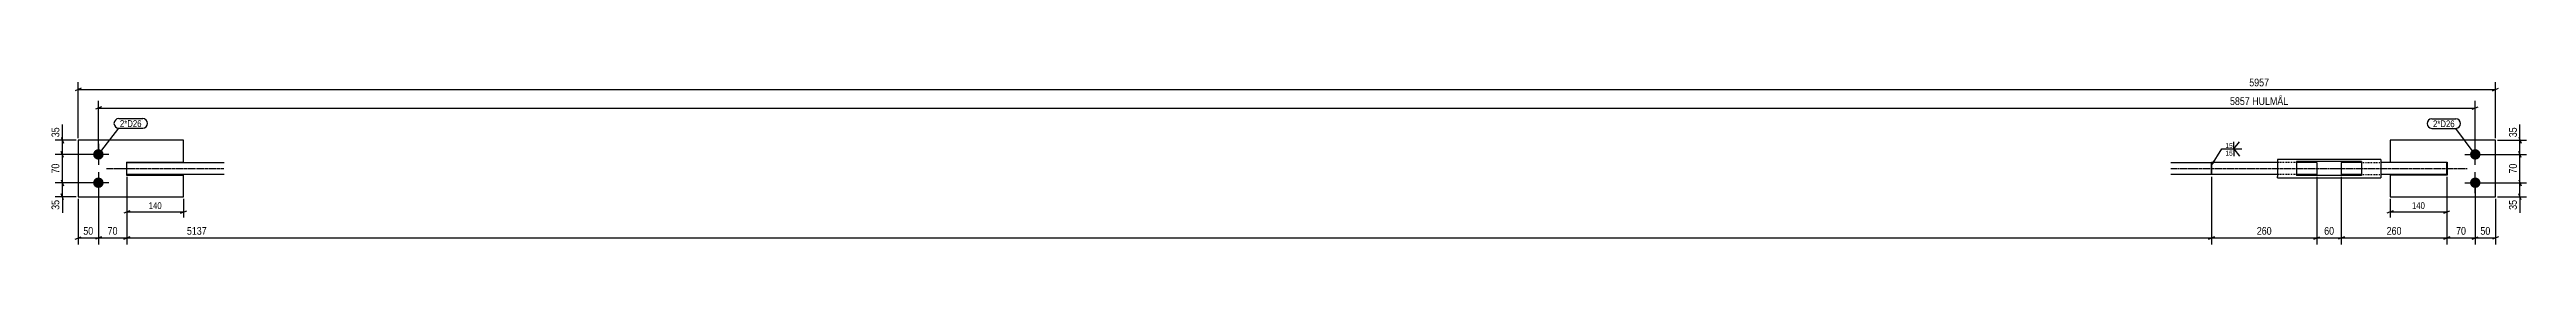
# Model space of a CAD drawing. Header units: millimetres. Extents: x 8 to 18416, y 12 to 427.
# Drawn here: x 8 to 6111, y 12 to 427 of the extents above; entities that cross this region are included whole.
import ezdxf

# ---------------------------------------------------------------- set-up
doc = ezdxf.new("R2010")
doc.units = ezdxf.units.MM
doc.linetypes.add('DXK_LINE_DOT2', pattern=[3.9198, 1.9599, -1.9599])
doc.linetypes.add('DXK_LINE_DOT3', pattern=[5.9187, 2.979, -0.9799, 0.9799, -0.9799])
for name, color, linetype in [('MÅLSÆTNING', 7, 'Continuous'), ('STÅL', 7, 'Continuous'), ('TEKST', 7, 'Continuous')]:
    doc.layers.add(name, color=color, linetype=linetype)
doc.styles.add('Arial Narrow', font='ARIALN.TTF', dxfattribs={"height": 0.2})

msp = doc.modelspace()

# ---------------------------------------------------------------- hatches: boundary and pattern name
at = {"layer": 'STÅL', "linetype": 'Continuous'}
for points in [[(128.4, 221.3, -1), (128.4, 247.3, -1)], [(5985, 247.3, -1), (5985, 221.3, -1)], [(128.4, 151.3, -1), (128.4, 177.3, -1)], [(5985, 177.3, -1), (5985, 151.3, -1)]]:
    msp.add_hatch(color=96, dxfattribs=at).paths.add_polyline_path(points)

# ---------------------------------------------------------------- linework, layer by layer
at = {"layer": 'MÅLSÆTNING', "color": 7, "linetype": 'Continuous'}
for p, q in [((85.9, 397.8), (70.9, 391.8)), ((78.4, 274.3), (78.4, 412.6)), ((128.4, 239.3), (128.4, 366.5)), ((5985, 239.3), (5985, 366.5)), ((6027.5, 391.8), (6042.5, 397.8)), ((135.9, 351.8), (120.9, 345.8)), ((128.4, 348.8), (5985, 348.8)), ((5977.5, 345.8), (5992.5, 351.8)), ((73.4, 269.3), (22, 269.3)), ((36.8, 276.8), (42.8, 261.8)), ((39.8, 234.3), (39.8, 269.3)), ((6040, 269.3), (6111.2, 269.3)), ((6092.2, 276.8), (6098.2, 261.8)), ((6095.2, 234.3), (6095.2, 269.3)), ((123.4, 234.3), (22, 234.3)), ((123.4, 234.3), (22, 234.3)), ((42.8, 226.8), (36.8, 241.8)), ((42.8, 226.8), (36.8, 241.8)), ((39.8, 164.3), (39.8, 234.3)), ((5990, 234.3), (6111.2, 234.3)), ((5990, 234.3), (6111.2, 234.3)), ((6098.2, 226.8), (6092.2, 241.8)), ((6098.2, 226.8), (6092.2, 241.8)), ((6095.2, 164.3), (6095.2, 234.3)), ((123.4, 164.3), (22, 164.3)), ((73.4, 129.3), (22, 129.3)), ((36.8, 171.8), (42.8, 156.8)), ((42.8, 121.8), (36.8, 136.8)), ((78.4, 124.3), (78.4, 12)), ((128.4, 159.3), (128.4, 12)), ((198.4, 179.3), (198.4, 78.1)), ((198.4, 179.3), (198.4, 12)), ((338.4, 124.3), (338.4, 78.1)), ((5335, 179.3), (5335, 12)), ((5335, 179.3), (5335, 12)), ((5595, 179.3), (5595, 12)), ((5595, 179.3), (5595, 12)), ((5655, 179.3), (5655, 12)), ((5655, 179.3), (5655, 12)), ((5915, 179.3), (5915, 12)), ((5915, 179.3), (5915, 12)), ((5985, 159.3), (5985, 12)), ((5990, 164.3), (6111.2, 164.3)), ((6040, 129.3), (6111.2, 129.3)), ((6092.2, 171.8), (6098.2, 156.8)), ((6098.2, 121.8), (6092.2, 136.8)), ((205.9, 95.1), (190.9, 89.1)), ((198.4, 92.1), (338.4, 92.1)), ((330.9, 89.1), (345.9, 95.1)), ((5775, 92.1), (5915, 92.1)), ((70.9, 25), (85.9, 31)), ((135.9, 31), (120.9, 25)), ((128.4, 28), (198.4, 28)), ((190.9, 25), (205.9, 31)), ((5342.5, 31), (5327.5, 25)), ((5327.5, 25), (5342.5, 31)), ((5335, 28), (5595, 28)), ((5587.5, 25), (5602.5, 31)), ((5587.5, 25), (5602.5, 31)), ((5595, 28), (5655, 28)), ((5662.5, 31), (5647.5, 25)), ((5662.5, 31), (5647.5, 25)), ((5655, 28), (5915, 28)), ((5907.5, 25), (5922.5, 31)), ((5922.5, 31), (5907.5, 25)), ((5977.5, 25), (5992.5, 31)), ((5985, 28), (6035, 28)), ((6042.5, 31), (6027.5, 25))]:
    msp.add_line(p, q, dxfattribs=at)
at = {"layer": 'STÅL', "color": 2, "linetype": 'Continuous'}
for p, q in [((338.4, 269.3), (78.4, 269.3)), ((78.4, 269.3), (78.4, 129.3)), ((338.4, 215.3), (338.4, 269.3)), ((6035, 269.3), (5775, 269.3)), ((5775, 269.3), (5775, 215.3)), ((6035, 129.3), (6035, 269.3)), ((197.4, 215.3), (338.4, 215.3)), ((197.4, 215.3), (197.4, 183.3)), ((197.4, 183.3), (338.4, 183.3)), ((198.4, 214.3), (438.4, 214.3)), ((198.4, 184.3), (198.4, 214.3)), ((438.4, 184.3), (198.4, 184.3)), ((338.4, 129.3), (338.4, 183.3)), ((5235, 214.3), (5335, 214.3)), ((5335, 184.3), (5235, 184.3)), ((5497.5, 214.3), (5335, 214.3)), ((5335, 184.3), (5335, 214.3)), ((5335, 214.3), (5335, 184.3)), ((5497.5, 184.3), (5335, 184.3)), ((5752.5, 221.8), (5497.5, 221.8)), ((5497.5, 221.8), (5497.5, 179.8)), ((5705, 216.8), (5545, 216.8)), ((5545, 216.8), (5545, 181.8)), ((5595, 214.3), (5545, 214.3)), ((5595, 184.3), (5545, 184.3)), ((5595, 214.3), (5595, 184.3)), ((5705, 214.3), (5655, 214.3)), ((5655, 214.3), (5655, 199.3)), ((5655, 199.3), (5655, 184.3)), ((5705, 184.3), (5655, 184.3)), ((5705, 216.8), (5705, 181.8)), ((5752.5, 221.8), (5752.5, 176.8)), ((5915, 214.3), (5752.5, 214.3)), ((5915, 184.3), (5752.5, 184.3)), ((5775, 215.3), (5916, 215.3)), ((5916, 183.3), (5775, 183.3)), ((5775, 183.3), (5775, 129.3)), ((5915, 184.3), (5915, 214.3)), ((5916, 215.3), (5916, 183.3)), ((78.4, 129.3), (338.4, 129.3)), ((5497.5, 176.8), (5497.5, 179.8)), ((5497.5, 176.8), (5752.5, 176.8)), ((5705, 181.8), (5545, 181.8)), ((5775, 129.3), (6035, 129.3))]:
    msp.add_line(p, q, dxfattribs=at)
at = {"layer": 'STÅL', "color": 96, "linetype": 'Continuous'}
for p, q in [((128.4, 260.3), (128.4, 208.3)), ((5985, 208.3), (5985, 260.3)), ((154.4, 234.3), (102.4, 234.3)), ((128.4, 190.3), (128.4, 138.3)), ((5959, 234.3), (6011, 234.3)), ((5985, 138.3), (5985, 190.3)), ((154.4, 164.3), (102.4, 164.3)), ((5959, 164.3), (6011, 164.3))]:
    msp.add_line(p, q, dxfattribs=at)
at = {"layer": 'STÅL', "color": 7, "linetype": 'DXK_LINE_DOT3'}
for p, q in [((148.4, 199.3), (438.4, 199.3)), ((5235, 199.3), (5285, 199.3)), ((5285, 199.3), (5645, 199.3)), ((5645, 199.3), (5802.5, 199.3)), ((5802.5, 199.3), (5965, 199.3))]:
    msp.add_line(p, q, dxfattribs=at)
at = {"layer": 'STÅL', "color": 7, "linetype": 'DXK_LINE_DOT2'}
for p, q in [((5545, 214.3), (5497.5, 214.3)), ((5545, 184.3), (5497.5, 184.3)), ((5705, 214.3), (5752.5, 214.3)), ((5705, 184.3), (5752.5, 184.3))]:
    msp.add_line(p, q, dxfattribs=at)

# ---------------------------------------------------------------- wipeouts: each hides what was drawn before it
at = {"color": 0}
msp.add_wipeout([(5385.6, 249.3), (5385.6, 263.8), (5368.3, 263.8), (5368.3, 249.3)], dxfattribs=at).dxf.layer = 'TEKST'

# ---------------------------------------------------------------- next in the draw order: linework, layer by layer
at = {"layer": 'TEKST', "color": 3, "linetype": 'Continuous'}
for q in [(5404.2, 265.6), (5389.9, 265.6)]:
    msp.add_line((5389.9, 247.8), q, dxfattribs=at)

# ---------------------------------------------------------------- next in the draw order: wipeouts: each hides what was drawn before it
at = {"color": 0}
for points, layer in [([(5528.4, 352.5), (5528.4, 380.5), (5376.7, 380.5), (5376.7, 352.5)], 'MÅLSÆTNING'), ([(36, 305.1), (8, 305.1), (8, 272.8), (36, 272.8)], 'MÅLSÆTNING'), ([(6091.5, 305.1), (6063.5, 305.1), (6063.5, 272.8), (6091.5, 272.8)], 'MÅLSÆTNING'), ([(36, 215.4), (8, 215.4), (8, 183.1), (36, 183.1)], 'MÅLSÆTNING'), ([(6091.5, 215.4), (6063.5, 215.4), (6063.5, 183.1), (6091.5, 183.1)], 'MÅLSÆTNING'), ([(287.9, 95.9), (287.9, 120.4), (248.9, 120.4), (248.9, 95.9)], 'MÅLSÆTNING'), ([(5864.5, 95.9), (5864.5, 120.4), (5825.5, 120.4), (5825.5, 95.9)], 'MÅLSÆTNING'), ([(179.6, 31.8), (179.6, 59.8), (147.2, 59.8), (147.2, 31.8)], 'MÅLSÆTNING'), ([(5487.3, 31.8), (5487.3, 59.8), (5442.8, 59.8), (5442.8, 31.8)], 'MÅLSÆTNING'), ([(5641.2, 31.8), (5641.2, 59.8), (5608.8, 59.8), (5608.8, 31.8)], 'MÅLSÆTNING'), ([(5807.3, 31.8), (5807.3, 59.8), (5762.8, 59.8), (5762.8, 31.8)], 'MÅLSÆTNING'), ([(234.8, 302.3), (234.8, 319.8), (181.5, 319.8), (181.5, 302.3)], 'TEKST'), ([(5934.2, 301.7), (5934.2, 319.2), (5881, 319.2), (5881, 301.7)], 'TEKST')]:
    msp.add_wipeout(points, dxfattribs=at).dxf.layer = layer

# ---------------------------------------------------------------- next in the draw order: linework, layer by layer
at = {"layer": 'MÅLSÆTNING', "color": 7, "linetype": 'Continuous'}
for p, q in [((78.4, 394.8), (6035, 394.8)), ((6035, 274.3), (6035, 412.6)), ((39.8, 269.3), (39.8, 308.6)), ((39.8, 269.3), (39.8, 308.6)), ((6095.2, 269.3), (6095.2, 308.6)), ((6095.2, 269.3), (6095.2, 308.6)), ((123.4, 164.3), (22, 164.3)), ((36.8, 171.8), (42.8, 156.8)), ((39.8, 129.3), (39.8, 164.3)), ((128.4, 159.3), (128.4, 12)), ((198.4, 179.3), (198.4, 12)), ((5775, 124.3), (5775, 78.1)), ((5990, 164.3), (6111.2, 164.3)), ((6092.2, 171.8), (6098.2, 156.8)), ((6095.2, 129.3), (6095.2, 164.3)), ((5782.5, 95.1), (5767.5, 89.1)), ((78.4, 28), (128.4, 28)), ((135.9, 31), (120.9, 25)), ((205.9, 31), (190.9, 25)), ((198.4, 28), (5335, 28))]:
    msp.add_line(p, q, dxfattribs=at)

# ---------------------------------------------------------------- next in the draw order: texts
at = {"layer": 'MÅLSÆTNING', "color": 3, "style": 'Arial Narrow'}
for s, height, p in [('5857 HULMÅL', 19.089, (5380.7, 356.5)), ('140', 16.7, (252.4, 99.4)), ('140', 16.7, (5829, 99.4)), ('70', 19.09, (151.2, 35.8)), ('260', 19.09, (5446.8, 35.8)), ('60', 19.09, (5612.8, 35.8)), ('260', 19.09, (5766.8, 35.8))]:
    msp.add_text(s, height=height, dxfattribs=at).set_placement(p)
for s, p in [('35', (32, 276.8)), ('35', (6087.5, 276.8)), ('70', (32, 187.1)), ('70', (6087.5, 187.1))]:
    msp.add_text(s, height=19.09, rotation=90.00021, dxfattribs=at).set_placement(p)

# ---------------------------------------------------------------- next in the draw order: wipeouts: each hides what was drawn before it
at = {"color": 0}
for points in [[(234.8, 302.3), (234.8, 319.8), (181.5, 319.8), (181.5, 302.3)], [(5934.2, 301.7), (5934.2, 319.2), (5881, 319.2), (5881, 301.7)]]:
    msp.add_wipeout(points, dxfattribs=at).dxf.layer = 'TEKST'
at = {"color": 0, "linetype": 'Continuous'}
msp.add_wipeout([(5385.6, 230.5), (5385.6, 245), (5368.3, 245), (5368.3, 230.5)], dxfattribs=at).dxf.layer = 'TEKST'

# ---------------------------------------------------------------- next in the draw order: hatches: boundary and pattern name
at = {"layer": 'TEKST', "linetype": 'Continuous'}
msp.add_hatch(color=3, dxfattribs=at).paths.add_polyline_path([(5344.3, 215.7), (5335, 206.8), (5339, 219)])

# ---------------------------------------------------------------- next in the draw order: linework, layer by layer
at = {"layer": 'TEKST', "color": 7, "linetype": 'Continuous'}
for p, q in [((178.5, 322.8), (237.8, 322.8)), ((5878, 322.2), (5937.2, 322.2)), ((128.4, 234.3), (178.5, 299.3)), ((178.5, 299.3), (237.8, 299.3)), ((5878, 298.7), (5937.2, 298.7)), ((5985, 234.3), (5937.2, 298.7))]:
    msp.add_line(p, q, dxfattribs=at)
at = {"layer": 'TEKST', "color": 3, "linetype": 'Continuous'}
for p, q in [((5335, 206.8), (5360.6, 247.8)), ((5360.6, 247.8), (5409.6, 247.8)), ((5389.9, 247.8), (5404.2, 229.9)), ((5389.9, 247.8), (5389.9, 229.9))]:
    msp.add_line(p, q, dxfattribs=at)
at = {"layer": 'TEKST', "color": 7, "linetype": 'Continuous'}
for centre, start, end in [((178.5, 311.1), 90, 270), ((237.8, 311.1), 270, 90), ((5878, 310.4), 90, 270), ((5937.2, 310.4), 270, 90)]:
    msp.add_arc(centre, 11.7, start, end, dxfattribs=at)

# ---------------------------------------------------------------- next in the draw order: texts
at = {"layer": 'TEKST', "color": 3, "style": 'Arial Narrow'}
for s, height, p in [('2*D26', 16.7, (181.5, 302.3)), ('2*D26', 16.7, (5881, 301.7)), ('15', 11.93, (5369.3, 250.3))]:
    msp.add_text(s, height=height, dxfattribs=at).set_placement(p)
at = {"layer": 'TEKST', "color": 3, "linetype": 'Continuous', "style": 'Arial Narrow'}
msp.add_text('15', height=11.93, dxfattribs=at).set_placement((5369.3, 231.5))

# ---------------------------------------------------------------- next in the draw order: wipeouts: each hides what was drawn before it
at = {"color": 0}
for points in [[(5480.9, 398.6), (5480.9, 426.6), (5424.2, 426.6), (5424.2, 398.6)], [(36, 125.8), (8, 125.8), (8, 93.4), (36, 93.4)], [(6091.5, 125.8), (6063.5, 125.8), (6063.5, 93.4), (6091.5, 93.4)], [(119.6, 31.8), (119.6, 59.8), (87.2, 59.8), (87.2, 31.8)], [(399.3, 31.8), (399.3, 59.8), (342.5, 59.8), (342.5, 31.8)]]:
    msp.add_wipeout(points, dxfattribs=at).dxf.layer = 'MÅLSÆTNING'

# ---------------------------------------------------------------- next in the draw order: linework, layer by layer
at = {"layer": 'MÅLSÆTNING', "color": 7, "linetype": 'Continuous'}
for p, q in [((39.8, 129.3), (39.8, 89.9)), ((39.8, 129.3), (39.8, 89.9)), ((6035, 124.3), (6035, 12)), ((6095.2, 129.3), (6095.2, 89.9)), ((6095.2, 129.3), (6095.2, 89.9))]:
    msp.add_line(p, q, dxfattribs=at)

# ---------------------------------------------------------------- next in the draw order: texts
at = {"layer": 'MÅLSÆTNING', "color": 3, "style": 'Arial Narrow'}
for s, p in [('5957', (5428.2, 402.6)), ('50', (91.2, 35.8)), ('5137', (346.5, 35.8))]:
    msp.add_text(s, height=19.09, dxfattribs=at).set_placement(p)
for p in [(32, 97.4), (6087.5, 97.4)]:
    msp.add_text('35', height=19.09, rotation=90.00021, dxfattribs=at).set_placement(p)

# ---------------------------------------------------------------- next in the draw order: wipeouts: each hides what was drawn before it
at = {"color": 0}
msp.add_wipeout([(6026.2, 31.8), (6026.2, 59.8), (5993.8, 59.8), (5993.8, 31.8)], dxfattribs=at).dxf.layer = 'MÅLSÆTNING'

# ---------------------------------------------------------------- next in the draw order: linework, layer by layer
at = {"layer": 'MÅLSÆTNING', "color": 7, "linetype": 'Continuous'}
for p, q in [((5985, 159.3), (5985, 12)), ((5915, 28), (5985, 28)), ((5977.5, 25), (5992.5, 31))]:
    msp.add_line(p, q, dxfattribs=at)

# ---------------------------------------------------------------- next in the draw order: texts
at = {"layer": 'MÅLSÆTNING', "color": 3, "style": 'Arial Narrow'}
msp.add_text('50', height=19.09, dxfattribs=at).set_placement((5997.8, 35.8))

# ---------------------------------------------------------------- next in the draw order: wipeouts: each hides what was drawn before it
at = {"color": 0}
msp.add_wipeout([(5966.2, 31.8), (5966.2, 59.8), (5933.8, 59.8), (5933.8, 31.8)], dxfattribs=at).dxf.layer = 'MÅLSÆTNING'

# ---------------------------------------------------------------- next in the draw order: linework, layer by layer
at = {"layer": 'MÅLSÆTNING', "color": 7, "linetype": 'Continuous'}
for p, q in [((5915, 179.3), (5915, 78.1)), ((5907.5, 89.1), (5922.5, 95.1))]:
    msp.add_line(p, q, dxfattribs=at)

# ---------------------------------------------------------------- next in the draw order: texts
at = {"layer": 'MÅLSÆTNING', "color": 3, "style": 'Arial Narrow'}
msp.add_text('70', height=19.09, dxfattribs=at).set_placement((5937.8, 35.8))

doc.saveas('drawing.dxf')
